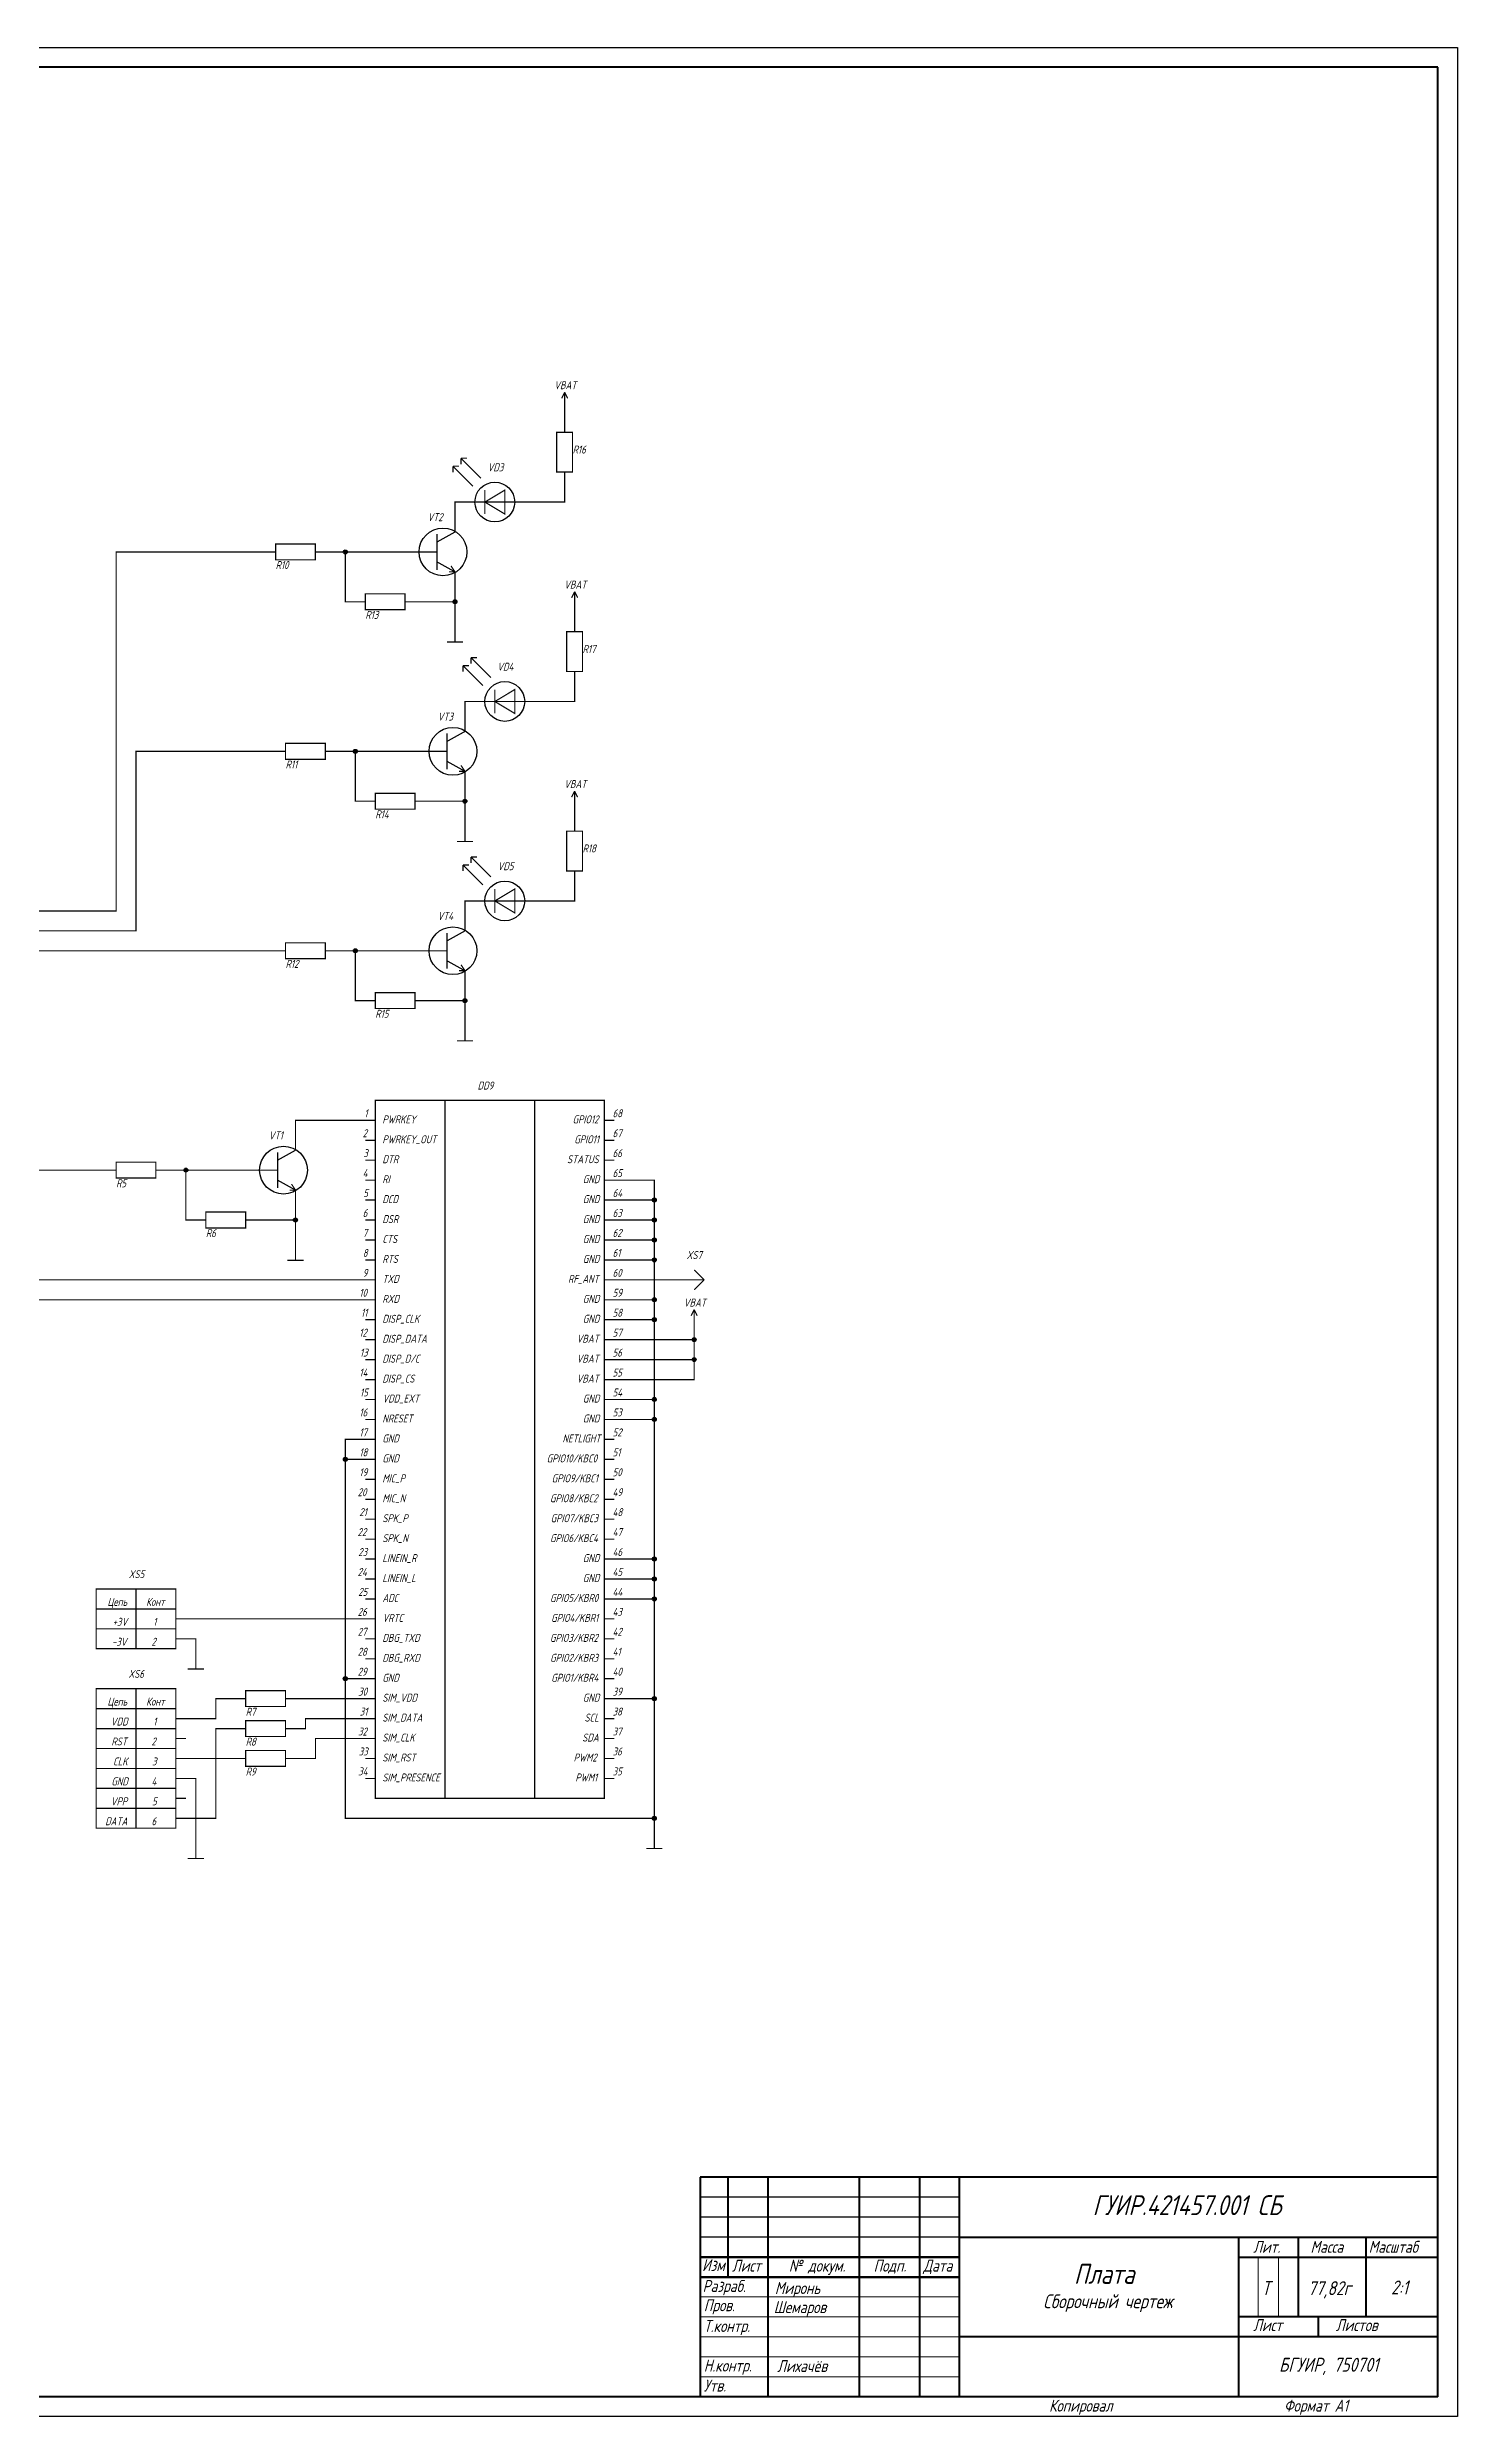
# Model space of a CAD drawing. Extents: x 346 to 4955, y 45 to 639.
# Drawn here: x 2646 to 3000, y 45 to 639 of the extents above; entities that cross this region are included whole.
import ezdxf

# ---------------------------------------------------------------- set-up
doc = ezdxf.new("R2010")
doc.units = 0
doc.header["$MEASUREMENT"] = 0
doc.layers.get('0').update_dxf_attribs({"linetype": 'CONTINUOUS'})
doc.layers.add('KONTUR', color=7, linetype='CONTINUOUS')
doc.layers.add('Sheet', color=255, linetype='CONTINUOUS')
for name, color, linetype, lineweight in [('Основная', 7, 'CONTINUOUS', 40), ('текст', 7, 'CONTINUOUS', 30), ('тонкая', 7, 'CONTINUOUS', 20)]:
    doc.layers.add(name, color=color, linetype=linetype, lineweight=lineweight)
doc.styles.add('GOST type A', font='gost.TTF', dxfattribs={"oblique": 15, "height": 0.2})
doc.styles.add('GOST type A0', font='gost.TTF', dxfattribs={"oblique": 15, "height": 3.5})

msp = doc.modelspace()

# ---------------------------------------------------------------- linework, layer by layer
for p, q in [((2874.902, 99.812), (2809.902, 99.812)), ((2874.902, 94.812), (2809.902, 94.812)), ((2874.902, 89.812), (2809.902, 89.812)), ((2944.902, 49.812), (2944.902, 49.812))]:
    msp.add_line(p, q)
at = {"lineweight": 50}
for p, q in [((2874.902, 84.812), (2809.902, 84.812)), ((2874.902, 79.812), (2809.902, 79.812))]:
    msp.add_line(p, q, dxfattribs=at)
at = {"layer": 'KONTUR'}
for p, q in [((2158.902, 638.812), (2999.902, 638.812)), ((2999.902, 638.812), (2999.902, 44.812)), ((2999.902, 44.812), (2158.902, 44.812)), ((2999.902, 44.812), (2158.902, 44.812))]:
    msp.add_line(p, q, dxfattribs=at)
at = {"layer": 'Sheet', "const_width": 0.3}
for points in [[(2775.915, 552.352), (2775.153, 550.828)], [(2775.915, 552.352), (2776.677, 550.828)], [(2775.915, 549.812), (2775.915, 552.352)], [(2775.915, 544.812), (2775.915, 549.812)], [(2773.915, 542.312), (2777.894, 542.312), (2777.894, 532.333), (2773.915, 532.333), (2773.915, 542.312)], [(2775.915, 542.312), (2775.915, 544.812)], [(2754.915, 530.812), (2749.915, 535.812)], [(2749.915, 535.812), (2751.415, 535.812)], [(2749.915, 535.812), (2749.915, 534.312)], [(2747.915, 533.812), (2749.415, 533.812)], [(2747.915, 533.812), (2747.915, 532.312)], [(2752.915, 528.812), (2747.915, 533.812)], [(2765.915, 524.812), (2775.915, 524.812), (2775.915, 529.812)], [(2775.915, 532.312), (2775.915, 529.812)], [(2748.415, 519.812), (2748.415, 524.812), (2750.915, 524.812)], [(2753.415, 524.812), (2750.915, 524.812)], [(2763.415, 524.812), (2753.415, 524.812)], [(2760.915, 527.812), (2760.915, 521.812), (2755.915, 524.812), (2760.915, 527.812)], [(2755.915, 527.812), (2755.915, 521.812)], [(2763.415, 524.812), (2765.915, 524.812)], [(2743.915, 514.812), (2748.415, 517.312)], [(2743.915, 516.812), (2743.915, 507.812)], [(2748.415, 517.312), (2748.415, 519.812)], [(2700.915, 512.312), (2663.415, 512.312), (2663.415, 422.312), (2590.915, 422.312)], [(2703.415, 512.312), (2700.915, 512.312)], [(2703.416, 514.312), (2713.393, 514.312), (2713.393, 510.333), (2703.416, 510.333), (2703.416, 514.312)], [(2713.415, 512.312), (2715.915, 512.312)], [(2720.915, 512.312), (2715.915, 512.312)], [(2735.915, 512.312), (2720.915, 512.312), (2720.915, 512.312), (2720.915, 499.812), (2723.415, 499.812)], [(2739.415, 512.312), (2735.915, 512.312)], [(2743.915, 512.312), (2739.415, 512.312)], [(2743.915, 509.812), (2748.415, 507.312)], [(2748.415, 507.312), (2746.915, 507.312)], [(2748.415, 507.312), (2747.415, 508.812)], [(2748.415, 507.312), (2748.415, 504.812)], [(2748.415, 499.812), (2748.415, 504.812)], [(2725.915, 499.812), (2723.415, 499.812)], [(2725.915, 501.812), (2735.894, 501.812), (2735.894, 497.834), (2725.915, 497.834), (2725.915, 501.812)], [(2735.915, 499.812), (2738.415, 499.812)], [(2748.415, 494.812), (2748.415, 499.812), (2748.415, 499.812), (2738.415, 499.812)], [(2778.415, 502.352), (2777.653, 500.828)], [(2778.415, 502.352), (2779.177, 500.828)], [(2778.415, 499.812), (2778.415, 502.352)], [(2778.415, 494.812), (2778.415, 499.812)], [(2748.415, 494.812), (2748.415, 489.732)], [(2778.415, 492.312), (2778.415, 494.812)], [(2746.383, 489.732), (2750.447, 489.732)], [(2776.415, 492.312), (2780.394, 492.312), (2780.394, 482.333), (2776.415, 482.333), (2776.415, 492.312)], [(2750.415, 483.812), (2751.915, 483.812)], [(2750.415, 483.812), (2750.415, 482.312)], [(2755.415, 478.812), (2750.415, 483.812)], [(2757.415, 480.812), (2752.415, 485.812)], [(2752.415, 485.812), (2753.915, 485.812)], [(2752.415, 485.812), (2752.415, 484.312)], [(2778.415, 482.312), (2778.415, 479.812)], [(2763.415, 477.812), (2763.415, 471.812), (2758.415, 474.812), (2763.415, 477.812)], [(2758.415, 477.812), (2758.415, 471.812)], [(2768.415, 474.812), (2778.415, 474.812), (2778.415, 479.812)], [(2750.915, 469.812), (2750.915, 474.812), (2753.415, 474.812)], [(2750.915, 467.312), (2750.915, 469.812)], [(2755.915, 474.812), (2753.415, 474.812)], [(2765.915, 474.812), (2755.915, 474.812)], [(2765.915, 474.812), (2768.415, 474.812)], [(2705.916, 464.312), (2715.893, 464.312), (2715.893, 460.333), (2705.916, 460.333), (2705.916, 464.312)], [(2746.415, 464.812), (2750.915, 467.312)], [(2746.415, 466.812), (2746.415, 457.812)], [(2703.415, 462.312), (2668.415, 462.312), (2668.415, 417.312), (2590.915, 417.312)], [(2705.915, 462.312), (2703.415, 462.312)], [(2715.915, 462.312), (2718.415, 462.312)], [(2723.415, 462.312), (2718.415, 462.312)], [(2738.415, 462.312), (2723.415, 462.312), (2723.415, 462.312), (2723.415, 449.812), (2725.915, 449.812)], [(2741.915, 462.312), (2738.415, 462.312)], [(2746.415, 462.312), (2741.915, 462.312)], [(2746.415, 459.812), (2750.915, 457.312)], [(2750.915, 457.312), (2749.415, 457.312)], [(2750.915, 457.312), (2749.915, 458.812)], [(2750.915, 457.312), (2750.915, 454.812)], [(2728.415, 451.812), (2738.394, 451.812), (2738.394, 447.834), (2728.415, 447.834), (2728.415, 451.812)], [(2750.915, 449.812), (2750.915, 454.812)], [(2778.415, 452.352), (2777.653, 450.828)], [(2778.415, 452.352), (2779.177, 450.828)], [(2778.415, 449.812), (2778.415, 452.352)], [(2728.415, 449.812), (2725.915, 449.812)], [(2738.415, 449.812), (2740.915, 449.812)], [(2750.915, 444.812), (2750.915, 449.812), (2750.915, 449.812), (2740.915, 449.812)], [(2778.415, 444.812), (2778.415, 449.812)], [(2748.883, 439.732), (2752.947, 439.732)], [(2750.915, 444.812), (2750.915, 439.732)], [(2776.415, 442.312), (2780.394, 442.312), (2780.394, 432.334), (2776.415, 432.334), (2776.415, 442.312)], [(2778.415, 442.312), (2778.415, 444.812)], [(2750.415, 433.812), (2751.915, 433.812)], [(2750.415, 433.812), (2750.415, 432.312)], [(2755.415, 428.812), (2750.415, 433.812)], [(2757.415, 430.812), (2752.415, 435.812)], [(2752.415, 435.812), (2753.915, 435.812)], [(2752.415, 435.812), (2752.415, 434.312)], [(2763.415, 427.812), (2763.415, 421.812), (2758.415, 424.812), (2763.415, 427.812)], [(2758.415, 427.812), (2758.415, 421.812)], [(2768.415, 424.812), (2778.415, 424.812), (2778.415, 429.812)], [(2778.415, 432.312), (2778.415, 429.812)], [(2750.915, 419.812), (2750.915, 424.812), (2753.415, 424.812)], [(2755.915, 424.812), (2753.415, 424.812)], [(2765.915, 424.812), (2755.915, 424.812)], [(2765.915, 424.812), (2768.415, 424.812)], [(2725.915, 324.812), (2470.915, 324.812), (2470.915, 417.312), (2498.415, 417.312)], [(2746.415, 414.812), (2750.915, 417.312)], [(2746.415, 416.812), (2746.415, 407.812)], [(2750.915, 417.312), (2750.915, 419.812)], [(2725.915, 329.812), (2473.415, 329.812), (2473.415, 412.312), (2498.415, 412.312)], [(2703.415, 412.312), (2673.495, 412.312), (2673.495, 412.312), (2590.915, 412.312)], [(2705.915, 412.312), (2703.415, 412.312)], [(2705.916, 414.313), (2715.893, 414.313), (2715.893, 410.333), (2705.916, 410.333), (2705.916, 414.313)], [(2715.915, 412.312), (2718.415, 412.312)], [(2723.415, 412.312), (2718.415, 412.312)], [(2738.415, 412.312), (2723.415, 412.312), (2723.415, 412.312), (2723.415, 399.812), (2725.915, 399.812)], [(2741.915, 412.312), (2738.415, 412.312)], [(2746.415, 412.312), (2741.915, 412.312)], [(2746.415, 409.812), (2750.915, 407.312)], [(2750.915, 407.312), (2749.415, 407.312)], [(2750.915, 407.312), (2749.915, 408.812)], [(2750.915, 407.312), (2750.915, 404.812)], [(2750.915, 399.812), (2750.915, 404.812)], [(2728.415, 399.812), (2725.915, 399.812)], [(2728.415, 401.812), (2738.394, 401.812), (2738.394, 397.833), (2728.415, 397.833), (2728.415, 401.812)], [(2738.415, 399.812), (2740.915, 399.812)], [(2750.915, 394.812), (2750.915, 399.812), (2750.915, 399.812), (2740.915, 399.812)], [(2750.915, 394.812), (2750.915, 389.732)], [(2748.883, 389.732), (2752.947, 389.732)], [(2660.916, 357.312), (2475.915, 357.312), (2475.915, 382.312), (2498.415, 382.312)], [(2728.415, 374.812), (2785.894, 374.812), (2785.894, 199.833), (2728.415, 199.833), (2728.415, 374.812)], [(2745.915, 374.812), (2745.915, 199.812)], [(2768.415, 374.812), (2768.415, 199.812)], [(2708.415, 364.812), (2708.415, 369.812), (2710.916, 369.812)], [(2710.915, 369.812), (2710.915, 369.812), (2725.915, 369.812)], [(2728.415, 369.812), (2725.915, 369.812)], [(2785.915, 369.812), (2788.415, 369.812)], [(2703.916, 359.812), (2708.415, 362.312)], [(2708.415, 362.312), (2708.415, 364.812)], [(2728.415, 364.812), (2725.915, 364.812)], [(2785.915, 364.812), (2788.415, 364.812)], [(2663.416, 357.312), (2660.916, 357.312)], [(2663.416, 359.312), (2673.395, 359.312), (2673.395, 355.333), (2663.416, 355.333), (2663.416, 359.312)], [(2673.416, 357.312), (2675.916, 357.312)], [(2675.916, 357.312), (2680.916, 357.312), (2695.916, 357.312)], [(2680.916, 357.312), (2680.916, 344.812), (2683.416, 344.812)], [(2699.416, 357.312), (2695.916, 357.312)], [(2703.916, 357.312), (2699.416, 357.312)], [(2703.916, 361.812), (2703.916, 352.812)], [(2728.415, 359.812), (2725.915, 359.812)], [(2785.915, 359.812), (2788.415, 359.812)], [(2703.916, 354.812), (2708.415, 352.312)], [(2708.416, 352.312), (2706.915, 352.312)], [(2708.416, 352.312), (2707.415, 353.812)], [(2708.415, 352.312), (2708.415, 349.812)], [(2728.415, 354.812), (2725.915, 354.812)], [(2785.915, 354.812), (2788.415, 354.812)], [(2788.415, 354.812), (2798.415, 354.812), (2798.415, 349.812)], [(2685.916, 344.812), (2683.416, 344.812)], [(2685.915, 346.813), (2695.894, 346.813), (2695.894, 342.834), (2685.915, 342.834), (2685.915, 346.813)], [(2695.916, 344.812), (2698.416, 344.812)], [(2708.416, 339.812), (2708.416, 344.812), (2708.415, 344.812), (2698.416, 344.812)], [(2708.415, 344.812), (2708.415, 349.812)], [(2728.415, 349.812), (2725.915, 349.812)], [(2728.415, 344.812), (2725.915, 344.812)], [(2785.915, 349.812), (2788.415, 349.812)], [(2785.915, 344.812), (2788.415, 344.812)], [(2798.415, 344.812), (2798.415, 349.812), (2788.415, 349.812)], [(2788.415, 339.812), (2798.415, 339.812), (2798.415, 344.812), (2788.415, 344.812)], [(2708.416, 339.812), (2708.416, 334.732)], [(2728.415, 339.812), (2725.915, 339.812)], [(2785.915, 339.812), (2788.415, 339.812)], [(2798.415, 334.812), (2798.415, 339.812)], [(2706.384, 334.732), (2710.448, 334.732)], [(2728.415, 334.812), (2725.915, 334.812)], [(2785.915, 334.812), (2788.415, 334.812)], [(2788.415, 334.812), (2788.415, 334.812), (2798.415, 334.812), (2798.415, 324.812)], [(2728.415, 329.812), (2725.915, 329.812)], [(2785.915, 329.812), (2788.415, 329.812)], [(2788.415, 329.812), (2800.915, 329.812), (2800.915, 329.812)], [(2803.415, 329.812), (2800.915, 329.812)], [(2810.915, 329.812), (2803.415, 329.812)], [(2810.915, 329.812), (2808.415, 332.312)], [(2810.915, 329.812), (2808.415, 327.312)], [(2728.415, 324.812), (2725.915, 324.812)], [(2785.915, 324.812), (2788.415, 324.812)], [(2788.415, 324.812), (2798.415, 324.812), (2798.415, 319.812)], [(2808.415, 322.352), (2807.653, 320.828)], [(2808.415, 322.352), (2809.177, 320.828)], [(2808.415, 319.812), (2808.415, 322.352)], [(2728.415, 319.812), (2725.915, 319.812)], [(2728.415, 314.812), (2725.915, 314.812)], [(2785.915, 319.812), (2788.415, 319.812)], [(2785.915, 314.812), (2788.415, 314.812)], [(2788.415, 319.812), (2790.955, 319.812), (2790.955, 319.812), (2798.415, 319.812), (2798.415, 299.812)], [(2788.415, 314.812), (2808.415, 314.812)], [(2788.415, 304.812), (2808.415, 304.812), (2808.415, 309.812), (2808.415, 314.812)], [(2808.415, 314.812), (2808.415, 319.812)], [(2728.415, 309.812), (2725.915, 309.812)], [(2785.915, 309.812), (2788.415, 309.812)], [(2788.415, 309.812), (2808.415, 309.812)], [(2728.415, 304.812), (2725.915, 304.812)], [(2785.915, 304.812), (2788.415, 304.812)], [(2728.415, 299.812), (2725.915, 299.812)], [(2785.915, 299.812), (2788.415, 299.812)], [(2788.415, 299.812), (2793.495, 299.812), (2793.495, 299.812), (2798.415, 299.812), (2798.415, 294.812)], [(2728.415, 294.812), (2725.915, 294.812)], [(2785.915, 294.812), (2788.415, 294.812)], [(2798.415, 259.812), (2798.415, 294.812), (2788.415, 294.812)], [(2725.915, 289.812), (2720.915, 289.812), (2720.915, 284.812)], [(2728.415, 289.812), (2725.915, 289.812)], [(2785.915, 289.812), (2788.415, 289.812)], [(2720.915, 229.812), (2720.915, 284.812), (2725.915, 284.812), (2725.915, 284.812)], [(2728.415, 284.812), (2725.915, 284.812)], [(2728.415, 279.812), (2725.915, 279.812)], [(2785.915, 284.812), (2788.415, 284.812)], [(2785.915, 279.812), (2788.415, 279.812)], [(2728.415, 274.812), (2725.915, 274.812)], [(2785.915, 274.812), (2788.415, 274.812)], [(2728.415, 269.812), (2725.915, 269.812)], [(2785.915, 269.812), (2788.415, 269.812)], [(2728.415, 264.812), (2725.915, 264.812)], [(2785.915, 264.812), (2788.415, 264.812)], [(2728.415, 259.812), (2725.915, 259.812)], [(2785.915, 259.812), (2788.415, 259.812)], [(2788.415, 259.812), (2798.415, 259.812), (2798.415, 254.812)], [(2658.415, 252.313), (2678.395, 252.313), (2678.395, 237.333), (2658.415, 237.333), (2658.415, 252.313)], [(2668.415, 252.312), (2668.415, 237.312)], [(2728.415, 254.812), (2725.915, 254.812)], [(2728.415, 249.812), (2725.915, 249.812)], [(2785.915, 254.812), (2788.415, 254.812)], [(2785.915, 249.812), (2788.415, 249.812)], [(2798.415, 249.812), (2798.415, 254.812), (2788.415, 254.812)], [(2788.415, 249.812), (2798.415, 249.812), (2798.415, 224.812), (2798.415, 194.812), (2798.415, 192.312)], [(2678.415, 247.312), (2658.415, 247.312)], [(2678.415, 244.812), (2680.915, 244.812)], [(2725.915, 244.812), (2680.915, 244.812)], [(2728.415, 244.812), (2725.915, 244.812)], [(2785.915, 244.812), (2788.415, 244.812)], [(2678.415, 242.312), (2658.415, 242.312)], [(2678.415, 239.812), (2680.915, 239.812)], [(2680.915, 239.812), (2683.415, 239.812), (2683.415, 237.312)], [(2728.415, 239.812), (2725.915, 239.812)], [(2785.915, 239.812), (2788.415, 239.812)], [(2681.383, 232.232), (2685.447, 232.232)], [(2683.415, 237.312), (2683.415, 232.232)], [(2728.415, 234.812), (2725.915, 234.812)], [(2785.915, 234.812), (2788.415, 234.812)], [(2658.415, 227.312), (2678.395, 227.312), (2678.395, 192.333), (2658.415, 192.333), (2658.415, 227.312)], [(2668.415, 227.312), (2668.415, 192.312)], [(2695.915, 226.812), (2705.894, 226.812), (2705.894, 222.834), (2695.915, 222.834), (2695.915, 226.812)], [(2725.915, 229.812), (2720.915, 229.812), (2720.915, 194.812), (2798.415, 194.812)], [(2728.415, 229.812), (2725.915, 229.812)], [(2785.915, 229.812), (2788.415, 229.812)], [(2678.415, 222.312), (2658.415, 222.312)], [(2678.415, 219.812), (2680.915, 219.812)], [(2693.415, 224.812), (2688.415, 224.812), (2688.415, 219.812), (2680.915, 219.812)], [(2695.915, 224.812), (2693.415, 224.812)], [(2705.915, 224.812), (2708.415, 224.812)], [(2725.915, 224.812), (2708.415, 224.812)], [(2725.915, 219.812), (2710.915, 219.812), (2710.915, 217.312), (2708.415, 217.312)], [(2728.415, 224.812), (2725.915, 224.812)], [(2728.415, 219.812), (2725.915, 219.812)], [(2785.915, 224.812), (2788.415, 224.812)], [(2785.915, 219.812), (2788.415, 219.812)], [(2788.415, 224.812), (2798.415, 224.812)], [(2678.415, 217.312), (2658.415, 217.312)], [(2678.415, 214.812), (2680.915, 214.812)], [(2693.415, 217.312), (2688.415, 217.312), (2688.415, 194.812), (2680.915, 194.812)], [(2695.915, 217.312), (2693.415, 217.312)], [(2695.915, 219.312), (2705.894, 219.312), (2705.894, 215.333), (2695.915, 215.333), (2695.915, 219.312)], [(2705.915, 217.312), (2708.415, 217.312)], [(2725.915, 214.812), (2713.415, 214.812), (2713.415, 209.812), (2708.415, 209.812)], [(2728.415, 214.812), (2725.915, 214.812)], [(2785.915, 214.812), (2788.415, 214.812)], [(2678.415, 212.312), (2658.415, 212.312)], [(2678.415, 209.812), (2680.915, 209.812)], [(2693.415, 209.812), (2680.915, 209.812)], [(2695.915, 209.812), (2693.415, 209.812)], [(2695.915, 211.813), (2705.894, 211.813), (2705.894, 207.834), (2695.915, 207.834), (2695.915, 211.813)], [(2705.915, 209.812), (2708.415, 209.812)], [(2728.415, 209.812), (2725.915, 209.812)], [(2785.915, 209.812), (2788.415, 209.812)], [(2678.415, 207.312), (2658.415, 207.312)], [(2678.415, 202.312), (2658.415, 202.312)], [(2678.415, 204.812), (2680.915, 204.812)], [(2680.915, 204.812), (2683.415, 204.812), (2683.415, 189.812)], [(2728.415, 204.812), (2725.915, 204.812)], [(2785.915, 204.812), (2788.415, 204.812)], [(2678.415, 197.312), (2658.415, 197.312)], [(2678.415, 199.812), (2680.915, 199.812)], [(2678.415, 194.812), (2680.915, 194.812)], [(2798.415, 192.312), (2798.415, 187.232)], [(2681.383, 184.732), (2685.447, 184.732)], [(2683.415, 189.812), (2683.415, 184.732)], [(2796.383, 187.232), (2800.447, 187.232)]]:
    msp.add_lwpolyline(points, dxfattribs=at)
at = {"layer": 'Sheet', "const_width": 0.508}
for points in [[(2720.661, 512.312, 1), (2721.169, 512.312, 1)], [(2748.161, 499.812, 1), (2748.669, 499.812, 1)], [(2723.161, 462.312, 1), (2723.669, 462.312, 1)], [(2750.661, 449.812, 1), (2751.169, 449.812, 1)], [(2723.161, 412.312, 1), (2723.669, 412.312, 1)], [(2750.661, 399.812, 1), (2751.169, 399.812, 1)], [(2680.662, 357.312, 1), (2681.17, 357.312, 1)], [(2708.161, 344.812, 1), (2708.669, 344.812, 1)], [(2798.161, 349.812, 1), (2798.669, 349.812, 1)], [(2798.161, 344.812, 1), (2798.669, 344.812, 1)], [(2798.161, 339.812, 1), (2798.669, 339.812, 1)], [(2798.161, 334.812, 1), (2798.669, 334.812, 1)], [(2798.161, 324.812, 1), (2798.669, 324.812, 1)], [(2798.161, 319.812, 1), (2798.669, 319.812, 1)], [(2808.161, 314.812, 1), (2808.669, 314.812, 1)], [(2808.161, 309.812, 1), (2808.669, 309.812, 1)], [(2798.161, 299.812, 1), (2798.669, 299.812, 1)], [(2798.161, 294.812, 1), (2798.669, 294.812, 1)], [(2720.661, 284.812, 1), (2721.169, 284.812, 1)], [(2798.161, 259.812, 1), (2798.669, 259.812, 1)], [(2798.161, 254.812, 1), (2798.669, 254.812, 1)], [(2798.161, 249.812, 1), (2798.669, 249.812, 1)], [(2720.661, 229.812, 1), (2721.169, 229.812, 1)], [(2798.161, 224.812, 1), (2798.669, 224.812, 1)], [(2798.161, 194.812, 1), (2798.669, 194.812, 1)]]:
    msp.add_lwpolyline(points, format="xyb", close=True, dxfattribs=at)
at = {"layer": 'Sheet'}
for centre, radius in [((2798.405, 294.823), 0.498), ((2798.405, 294.823), 0.498), ((2798.405, 294.823), 0.498), ((2798.405, 294.823), 0.498), ((2720.905, 284.823), 0.497), ((2720.905, 284.823), 0.497), ((2720.905, 284.823), 0.497), ((2720.905, 284.823), 0.497)]:
    msp.add_circle(centre, radius, dxfattribs=at)
for centre, major_axis, ratio in [((2758.405, 524.823), (0, 4.989), 0.9999725), ((2745.404, 512.323), (5.989, 0), 0.9999177), ((2720.905, 512.323), (0, 0.498), 0.998673), ((2720.905, 512.323), (0, 0.498), 0.998673), ((2720.905, 512.323), (0, 0.498), 0.998673), ((2720.905, 512.323), (0, 0.498), 0.998673), ((2748.405, 499.823), (0.498, 0), 0.9986933), ((2748.405, 499.823), (0.498, 0), 0.9986933), ((2748.405, 499.823), (0.498, 0), 0.9986933), ((2748.405, 499.823), (0.498, 0), 0.9986933), ((2760.905, 474.823), (0, 4.99), 0.9998391), ((2747.904, 462.323), (0, 5.99), 0.9999712), ((2723.404, 462.323), (0.498, 0), 0.9986933), ((2723.404, 462.323), (0.498, 0), 0.9986933), ((2723.404, 462.323), (0.498, 0), 0.9986933), ((2723.404, 462.323), (0.498, 0), 0.9986933), ((2750.904, 449.823), (0, 0.498), 0.9986321), ((2750.904, 449.823), (0, 0.498), 0.9986321), ((2750.904, 449.823), (0, 0.498), 0.9986321), ((2750.904, 449.823), (0, 0.498), 0.9986321), ((2760.905, 424.823), (0, 4.99), 0.9998391), ((2747.904, 412.323), (0, 5.99), 0.9999712), ((2723.404, 412.323), (0.498, 0), 0.9986933), ((2723.404, 412.323), (0.498, 0), 0.9986933), ((2723.404, 412.323), (0.498, 0), 0.9986933), ((2723.404, 412.323), (0.498, 0), 0.9986933), ((2750.904, 399.823), (0, 0.498), 0.9986321), ((2750.904, 399.823), (0, 0.498), 0.9986321), ((2750.904, 399.823), (0, 0.498), 0.9986321), ((2750.904, 399.823), (0, 0.498), 0.9986321), ((2705.405, 357.323), (5.989, 0), 0.9999186), ((2680.905, 357.323), (0, 0.498), 0.9986321), ((2680.905, 357.323), (0, 0.498), 0.9986321), ((2680.905, 357.323), (0, 0.498), 0.9986321), ((2680.905, 357.323), (0, 0.498), 0.9986321), ((2708.405, 344.823), (0.498, 0), 0.9986933), ((2708.405, 344.823), (0.498, 0), 0.9986933), ((2708.405, 344.823), (0.498, 0), 0.9986933), ((2708.405, 344.823), (0.498, 0), 0.9986933), ((2798.405, 349.823), (0.498, 0), 0.9986933), ((2798.405, 349.823), (0.498, 0), 0.9986933), ((2798.405, 349.823), (0.498, 0), 0.9986933), ((2798.405, 349.823), (0.498, 0), 0.9986933), ((2798.405, 344.823), (0, 0.498), 0.9999796), ((2798.405, 344.823), (0, 0.498), 0.9999796), ((2798.405, 344.823), (0, 0.498), 0.9999796), ((2798.405, 344.823), (0, 0.498), 0.9999796), ((2798.405, 339.823), (0, 0.498), 0.9999592), ((2798.405, 339.823), (0, 0.498), 0.9999592), ((2798.405, 339.823), (0, 0.498), 0.9999592), ((2798.405, 339.823), (0, 0.498), 0.9999592), ((2798.405, 334.823), (0, 0.498), 0.9999796), ((2798.405, 334.823), (0, 0.498), 0.9999796), ((2798.405, 334.823), (0, 0.498), 0.9999796), ((2798.405, 334.823), (0, 0.498), 0.9999796), ((2798.405, 324.823), (0.498, 0), 0.9986933), ((2798.405, 324.823), (0.498, 0), 0.9986933), ((2798.405, 324.823), (0.498, 0), 0.9986933), ((2798.405, 324.823), (0.498, 0), 0.9986933), ((2798.405, 319.823), (0, 0.498), 0.9999796), ((2798.405, 319.823), (0, 0.498), 0.9999796), ((2798.405, 319.823), (0, 0.498), 0.9999796), ((2798.405, 319.823), (0, 0.498), 0.9999796), ((2808.405, 314.823), (0, 0.498), 0.9986321), ((2808.405, 314.823), (0, 0.498), 0.9986321), ((2808.405, 314.823), (0, 0.498), 0.9986321), ((2808.405, 314.823), (0, 0.498), 0.9986321), ((2808.405, 314.823), (0, 0.498), 0.9986321), ((2808.405, 314.823), (0, 0.498), 0.9986321), ((2808.405, 309.823), (0, 0.498), 0.9986321), ((2808.405, 309.823), (0, 0.498), 0.9986321), ((2808.405, 309.823), (0, 0.498), 0.9986321), ((2808.405, 309.823), (0, 0.498), 0.9986321), ((2798.405, 299.823), (0, 0.498), 0.9999796), ((2798.405, 299.823), (0, 0.498), 0.9999796), ((2798.405, 299.823), (0, 0.498), 0.9999796), ((2798.405, 299.823), (0, 0.498), 0.9999796), ((2798.405, 259.823), (0.498, 0), 0.9986933), ((2798.405, 259.823), (0.498, 0), 0.9986933), ((2798.405, 259.823), (0.498, 0), 0.9986933), ((2798.405, 259.823), (0.498, 0), 0.9986933), ((2798.405, 254.823), (0, 0.498), 0.9999592), ((2798.405, 254.823), (0, 0.498), 0.9999592), ((2798.405, 254.823), (0, 0.498), 0.9999592), ((2798.405, 254.823), (0, 0.498), 0.9999592), ((2798.405, 249.823), (0, 0.498), 0.9999592), ((2798.405, 249.823), (0, 0.498), 0.9999592), ((2798.405, 249.823), (0, 0.498), 0.9999592), ((2798.405, 249.823), (0, 0.498), 0.9999592), ((2720.905, 229.823), (0, 0.498), 0.9986933), ((2720.905, 229.823), (0, 0.498), 0.9986933), ((2720.905, 229.823), (0, 0.498), 0.9986933), ((2720.905, 229.823), (0, 0.498), 0.9986933), ((2798.405, 224.823), (0, 0.498), 0.9999592), ((2798.405, 224.823), (0, 0.498), 0.9999592), ((2798.405, 224.823), (0, 0.498), 0.9999592), ((2798.405, 224.823), (0, 0.498), 0.9999592), ((2798.405, 194.823), (0.498, 0), 0.9986933), ((2798.405, 194.823), (0.498, 0), 0.9986933), ((2798.405, 194.823), (0.498, 0), 0.9986933), ((2798.405, 194.823), (0.498, 0), 0.9986933)]:
    msp.add_ellipse(centre, major_axis=major_axis, ratio=ratio, dxfattribs=at)
at = {"layer": 'Основная'}
for p, q in [((2994.902, 633.812), (2178.902, 633.812)), ((2994.902, 49.812), (2994.902, 633.812)), ((2809.902, 104.812), (2809.902, 49.812)), ((2994.902, 104.812), (2809.902, 104.812)), ((2816.902, 79.812), (2816.902, 104.812)), ((2826.902, 104.812), (2826.902, 49.812)), ((2849.902, 49.812), (2849.902, 104.812)), ((2864.902, 104.812), (2864.902, 49.812)), ((2874.902, 104.812), (2874.902, 49.812)), ((2874.902, 89.812), (2994.902, 89.812)), ((2944.902, 89.812), (2944.902, 49.812)), ((2959.902, 89.812), (2959.902, 69.812)), ((2976.902, 89.812), (2976.902, 69.812)), ((2944.902, 84.812), (2994.902, 84.812)), ((2994.902, 69.812), (2944.902, 69.812)), ((2964.902, 69.812), (2964.902, 64.812)), ((2994.902, 64.812), (2874.902, 64.812)), ((2994.902, 49.812), (2166.902, 49.812)), ((2994.902, 49.812), (2166.902, 49.812))]:
    msp.add_line(p, q, dxfattribs=at)
at = {"layer": 'тонкая'}
for p, q in [((2949.89, 84.604), (2949.89, 69.812)), ((2954.968, 84.604), (2954.968, 69.812)), ((2809.902, 74.812), (2874.902, 74.812)), ((2874.902, 69.812), (2809.902, 69.812)), ((2874.902, 64.812), (2809.902, 64.812))]:
    msp.add_line(p, q, dxfattribs=at)
for points in [[(2809.902, 59.812), (2874.902, 59.812)], [(2809.902, 54.812), (2874.902, 54.812)]]:
    msp.add_lwpolyline(points, dxfattribs=at)

# ---------------------------------------------------------------- texts
at = {"layer": 'Sheet', "style": 'GOST type A', "oblique": 15}
for s, p in [('VBAT', (2773.3, 553.116)), ('R16', (2777.915, 536.98)), ('VD3', (2756.572, 532.528)), ('VT2', (2741.494, 520.028)), ('R10', (2703.415, 508.028)), ('VBAT', (2775.8, 503.116)), ('R13', (2725.915, 495.528)), ('R17', (2780.415, 486.98)), ('VD4', (2759, 482.528)), ('VT3', (2744.072, 470.028)), ('R11', (2705.915, 458.028)), ('VBAT', (2775.8, 453.116)), ('R14', (2728.415, 445.528)), ('VD5', (2759.072, 432.528)), ('R18', (2780.415, 436.98)), ('VT4', (2744, 420.028)), ('R12', (2705.915, 408.028)), ('R15', (2728.415, 395.528)), ('DD9', (2754.07, 377.528)), ('1', (2725.664, 370.576)), ('PWRKEY', (2730.193, 369.052)), ('GPIO12', (2777.912, 369.052)), ('68', (2787.947, 370.576)), ('VT1', (2701.713, 365.028)), ('2', (2725.24, 365.576)), ('3', (2725.409, 360.576)), ('PWRKEY_OUT', (2730.193, 364.052)), ('GPIO11', (2778.335, 364.052)), ('67', (2787.947, 365.576)), ('66', (2787.947, 360.576)), ('4', (2725.261, 355.576)), ('DTR', (2730.193, 359.052)), ('STATUS', (2776.514, 359.052)), ('65', (2787.947, 355.576)), ('R5', (2663.416, 353.028)), ('5', (2725.409, 350.576)), ('RI', (2730.193, 354.052)), ('DCD', (2730.193, 349.052)), ('GND', (2780.474, 354.052)), ('GND', (2780.474, 349.052)), ('64', (2787.947, 350.576)), ('6', (2725.261, 345.576)), ('DSR', (2730.193, 344.052)), ('GND', (2780.474, 344.052)), ('63', (2787.947, 345.576)), ('R6', (2685.916, 340.528)), ('7', (2725.261, 340.576)), ('CTS', (2730.193, 339.052)), ('GND', (2780.474, 339.052)), ('62', (2787.947, 340.576)), ('8', (2725.261, 335.576)), ('RTS', (2730.193, 334.052)), ('GND', (2780.474, 334.052)), ('61', (2787.947, 335.576)), ('XS7', (2806.499, 335.028)), ('10', (2724.414, 325.576)), ('9', (2725.261, 330.576)), ('TXD', (2730.193, 329.052)), ('RF_ANT', (2776.768, 329.052)), ('59', (2787.947, 325.576)), ('60', (2787.947, 330.576)), ('11', (2724.816, 320.576)), ('RXD', (2730.193, 324.052)), ('DISP_CLK', (2730.193, 319.052)), ('GND', (2780.474, 324.052)), ('GND', (2780.474, 319.052)), ('58', (2787.947, 320.576)), ('VBAT', (2805.8, 323.116)), ('12', (2724.393, 315.576)), ('DISP_DATA', (2730.193, 314.052)), ('VBAT', (2778.907, 314.052)), ('57', (2787.947, 315.576)), ('13', (2724.562, 310.576)), ('DISP_D/C', (2730.193, 309.052)), ('VBAT', (2778.907, 309.052)), ('56', (2787.947, 310.576)), ('14', (2724.414, 305.576)), ('DISP_CS', (2730.193, 304.052)), ('VBAT', (2778.907, 304.052)), ('55', (2787.947, 305.576)), ('16', (2724.414, 295.576)), ('15', (2724.562, 300.576)), ('VDD_EXT', (2730.193, 299.052)), ('GND', (2780.474, 299.052)), ('54', (2787.947, 300.576)), ('53', (2787.947, 295.576)), ('17', (2724.414, 290.576)), ('NRESET', (2730.193, 294.052)), ('GND', (2780.474, 294.052)), ('52', (2787.947, 290.576)), ('18', (2724.414, 285.576)), ('GND', (2730.193, 289.052)), ('GND', (2730.193, 284.052)), ('GPIO10/KBC0', (2771.411, 284.052)), ('NETLIGHT', (2775.371, 289.052)), ('51', (2787.947, 285.576)), ('19', (2724.414, 280.576)), ('MIC_P', (2730.193, 279.052)), ('GPIO9/KBC1', (2772.66, 279.052)), ('50', (2787.947, 280.576)), ('20', (2723.991, 275.576)), ('MIC_N', (2730.193, 274.052)), ('GPIO8/KBC2', (2772.237, 274.052)), ('49', (2787.947, 275.576)), ('22', (2723.969, 265.576)), ('21', (2724.393, 270.576)), ('SPK_P', (2730.193, 269.052)), ('GPIO7/KBC3', (2772.406, 269.052)), ('48', (2787.947, 270.576)), ('47', (2787.947, 265.576)), ('23', (2724.139, 260.576)), ('SPK_N', (2730.193, 264.052)), ('GPIO6/KBC4', (2772.258, 264.052)), ('46', (2787.947, 260.576)), ('XS5', (2666.572, 255.028)), ('24', (2723.991, 255.576)), ('LINEIN_R', (2730.193, 259.052)), ('LINEIN_L', (2730.193, 254.052)), ('GND', (2780.474, 259.052)), ('GND', (2780.474, 254.052)), ('45', (2787.947, 255.576)), ('Цепь', (2661.236, 248.076)), ('Конт', (2670.947, 248.076)), ('25', (2724.139, 250.576)), ('ADC', (2730.193, 249.052)), ('GPIO5/KBR0', (2772.258, 249.052)), ('44', (2787.947, 250.576)), ('+3V', (2662.514, 243.076)), ('1', (2672.705, 243.076)), ('26', (2723.991, 245.576)), ('VRTC', (2730.193, 244.052)), ('GPIO4/KBR1', (2772.533, 244.052)), ('43', (2787.947, 245.576)), ('-3V', (2662.371, 238.076)), ('2', (2672.269, 238.076)), ('27', (2723.991, 240.576)), ('DBG_TXD', (2730.193, 239.052)), ('GPIO3/KBR2', (2772.237, 239.052)), ('42', (2787.947, 240.576)), ('XS6', (2666.501, 230.028)), ('28', (2723.991, 235.576)), ('29', (2723.991, 230.576)), ('DBG_RXD', (2730.193, 234.052)), ('GPIO2/KBR3', (2772.279, 234.052)), ('41', (2787.947, 235.576)), ('40', (2787.947, 230.576)), ('30', (2724.118, 225.576)), ('SIM_VDD', (2730.193, 224.052)), ('GND', (2730.193, 229.052)), ('GPIO1/KBR4', (2772.554, 229.052)), ('GND', (2780.474, 224.052)), ('39', (2787.947, 225.576)), ('Цепь', (2661.236, 223.076)), ('VDD', (2662.082, 218.076)), ('Конт', (2670.947, 223.076)), ('1', (2672.705, 218.076)), ('R7', (2695.915, 220.528)), ('31', (2724.52, 220.576)), ('SIM_DATA', (2730.193, 219.052)), ('SCL', (2780.898, 219.052)), ('38', (2787.947, 220.576)), ('RST', (2662.221, 213.076)), ('2', (2672.269, 213.076)), ('R8', (2695.915, 213.028)), ('32', (2724.097, 215.576)), ('SIM_CLK', (2730.193, 214.052)), ('SDA', (2780.326, 214.052)), ('37', (2787.947, 215.576)), ('CLK', (2662.649, 208.076)), ('3', (2672.423, 208.076)), ('33', (2724.266, 210.576)), ('SIM_RST', (2730.193, 209.052)), ('PWM2', (2778.166, 209.052)), ('36', (2787.947, 210.576)), ('GND', (2662.221, 203.076)), ('4', (2672.28, 203.076)), ('R9', (2695.915, 205.528)), ('34', (2724.118, 205.576)), ('SIM_PRESENCE', (2730.193, 204.052)), ('PWM1', (2778.589, 204.052)), ('35', (2787.947, 205.576)), ('VPP', (2662.082, 198.076)), ('5', (2672.423, 198.076)), ('DATA', (2660.669, 193.076)), ('6', (2672.28, 193.076))]:
    msp.add_text(s, height=2, dxfattribs=at).set_placement(p)
at = {"layer": 'текст', "oblique": 15}
for s, style, p in [('Изм', 'GOST type A', (2810.404, 81.309)), ('Лист', 'GOST type A0', (2817.879, 81.159)), ('№ докум. ', 'GOST type A0', (2832.163, 81.159)), ('Подп.', 'GOST type A0', (2853.416, 81.159)), ('Дата', 'GOST type A0', (2865.867, 81.159)), ('Лит.', 'GOST type A0', (2948.62, 85.877)), ('Масса', 'GOST type A0', (2962.995, 85.877)), ('Масштаб', 'GOST type A0', (2977.587, 85.877)), ('Разраб.', 'GOST type A0', (2810.52, 76.058)), ('Пров.', 'GOST type A0', (2810.821, 71.226)), ('Т.контр.', 'GOST type A0', (2810.821, 66.031)), ('Лист', 'GOST type A0', (2948.62, 66.264)), ('Листов', 'GOST type A0', (2969.345, 66.264)), ('Утв.', 'GOST type A0', (2810.821, 51.089)), ('Н.контр.', 'GOST type A0', (2810.821, 56.109)), ('Копировал', 'GOST type A0', (2897.438, 46.062)), ('Формат А1', 'GOST type A0', (2956.366, 46.062))]:
    msp.add_text(s, height=3, dxfattribs=dict(at, style=style)).set_placement(p)
at = {"layer": 'тонкая', "style": 'GOST type A0', "oblique": 15}
for s, p in [('Т', (2950.803, 75.282)), ('77,82г', (2962.339, 75.267)), ('2:1', (2983.199, 75.443))]:
    msp.add_text(s, height=3.5, dxfattribs=at).set_placement(p)
at = {"layer": 'тонкая', "attachment_point": 1, "style": 'GOST type A0'}
for s, width, gutter_width, heights, insert, char_height in [('ГУИР.421457.001 СБ', 52.32757, 47.884, [3.685], (2908.358, 100.327), 5), ('Миронь', 7.56222, 12.5, [0], (2828.651, 78.551), 3), ('\\pxqc;Плата', 17.30322, 12.5, [5.213], (2902.587, 83.096), 5), ('Шемаров', 7.56222, 12.5, [0], (2828.364, 73.753), 3), ('Сборочный чертеж', 63.27934, 12.5, [0], (2895.952, 75.481), 3.5), ('БГУИР, 750701', 28.97352, 12.5, [3.252], (2955.107, 59.566), 3.5), ('Лихачёв', 7.56222, 12.5, [0], (2829.226, 59.001), 3)]:
    msp.add_mtext_dynamic_manual_height_columns(s, width=width, gutter_width=gutter_width, heights=heights, dxfattribs=dict(at, insert=insert, char_height=char_height))

doc.saveas('drawing.dxf')
